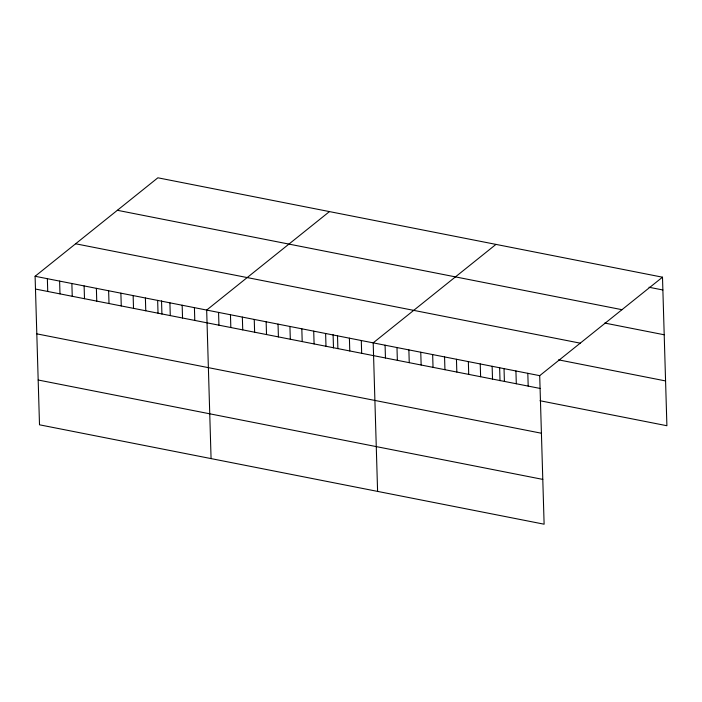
<?xml version="1.0" encoding="UTF-8"?>
<svg xmlns="http://www.w3.org/2000/svg" width="702" height="702" viewBox="0 0 702 702"><rect width="100%" height="100%" fill="white"/><g stroke="black" fill="none" stroke-linecap="round" stroke-linejoin="round"><path stroke-width="1.05" d="M662.495 277.193L539.706 375.658L544.12 524.201L39.505 424.807L35.1 276.272L157.88 177.799L662.495 277.193L666.9 425.728L540.022 400.745M329.449 211.6L206.669 310.065L211.074 458.599M495.972 244.393L373.192 342.857L377.597 491.4M648.99 287.25L662.872 289.979M117.366 210.293L621.972 309.687M604.729 323.06L664.197 334.775M75.614 243.778L580.229 343.164M558.52 359.845L665.566 380.932M35.1 276.272L539.706 375.658M35.477 289.048L540.092 388.443M36.811 333.854L541.418 433.239M38.18 380.01L542.786 479.396M527.816 373.315L528.194 386.1M515.926 370.972L516.303 383.757M504.027 368.629L504.405 381.414M499.622 367.479L500.017 380.712M492.137 366.286L492.514 379.071M480.238 363.943L480.616 376.728M468.348 361.6L468.725 374.385M456.449 359.257L456.827 372.042M444.559 356.914L444.936 369.7M432.66 354.571L433.037 367.357M420.77 352.228L421.147 365.014M408.871 349.886L409.248 362.671M396.981 347.543L397.358 360.328M385.082 345.2L385.459 357.985M361.293 340.514L361.67 353.299M349.403 338.171L349.78 350.956M337.504 335.828L337.881 348.613M333.099 334.678L333.494 347.911M325.614 333.485L325.991 346.27M313.715 331.151L314.092 343.927M301.825 328.808L302.202 341.584M289.926 326.465L290.312 339.241M278.036 324.122L278.413 336.899M266.137 321.779L266.523 334.556M254.247 319.436L254.624 332.213M242.348 317.093L242.734 329.879M230.458 314.75L230.835 327.536M218.559 312.408L218.945 325.193M194.41 307.651L194.796 320.428M182.16 305.23L182.538 318.015M169.902 302.816L170.279 315.602M161.53 300.886L161.925 314.119M157.652 300.403L158.029 313.189M145.393 297.99L145.77 310.775M133.134 295.577L133.52 308.362M120.884 293.164L121.262 305.949M108.626 290.751L109.012 303.536M96.376 288.338L96.753 301.123M84.117 285.925L84.494 298.71M71.867 283.511L72.245 296.297M59.609 281.098L59.986 293.884M47.359 278.685L47.736 291.47"/></g></svg>
